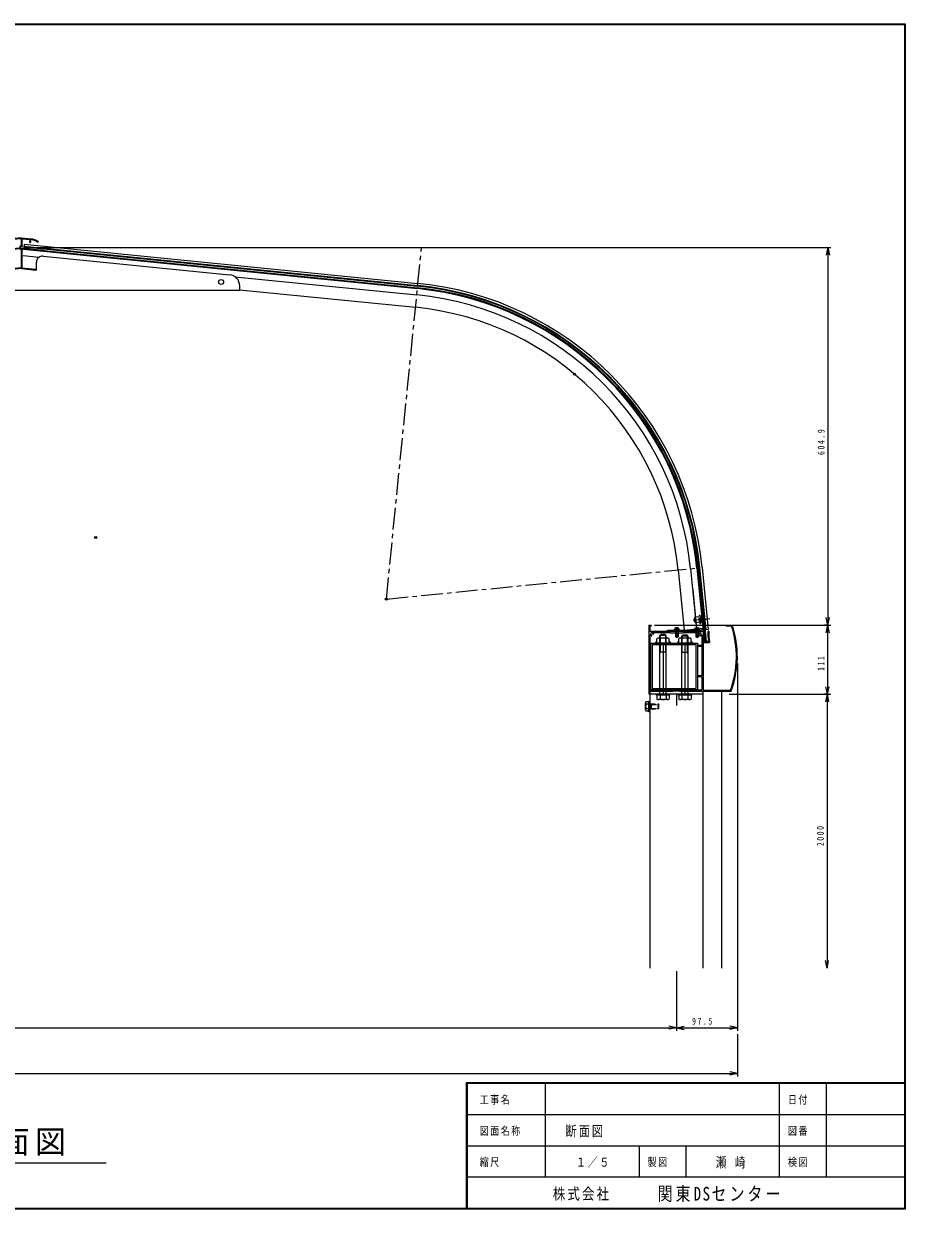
# Model space of a CAD drawing. Units: millimetres, scale not verified. Extents: x -1400 to 1400, y -950 to 950.
# Drawn here: x -13 to 1400, y -950 to 950 of the extents above; entities that cross this region are included whole.
import ezdxf

# ---------------------------------------------------------------- set-up
doc = ezdxf.new("R2010")
doc.units = ezdxf.units.MM
doc.header["$LTSCALE"] = 7
doc.header["$PDMODE"] = 32
doc.header["$PDSIZE"] = 3.5
doc.linetypes.add('CHAIN1', pattern=[8, 5, -1, 1, -1])
doc.linetypes.add('DASHED1', pattern=[1.8, 1.2, -0.6])
doc.layers.add('0-0_0', color=3, linetype='Continuous', lineweight=18)
doc.layers.add('0-1_1', color=3, linetype='Continuous', lineweight=18)
doc.styles.add('ＭＳ ゴシック', font='')
doc.styles.get('ＭＳ ゴシック').set_extended_font_data('MS Gothic')

# ---------------------------------------------------------------- blocks, each defined once
blk = doc.blocks.new('CADWIN-G0')
at = {"layer": '0-0_0'}
for p, q in [((-19.945, 590.312), (-51.743, 587.133)), ((-18.989, 589.202), (-51.624, 585.939)), ((-42.192, 600.148), (-43.726, 600.538)), ((-16.52, 606.735), (-31.446, 605.242)), ((-31.327, 604.048), (-30.849, 599.272)), ((-29.854, 599.372), (-30.849, 599.272)), ((-17.12, 605.469), (-30.332, 604.148)), ((-29.854, 599.372), (-30.332, 604.148)), ((-17.12, 605.469), (-17.12, 594.557)), ((-16.52, 606.735), (-1.595, 605.242)), ((-15.92, 605.469), (-2.709, 604.148)), ((-15.92, 605.469), (-15.92, 594.557)), ((-14.782, 590.769), (-13.068, 590.31)), ((-14.052, 589.202), (18.583, 585.939)), ((-13.068, 590.31), (18.702, 587.133)), ((-3.187, 599.372), (-2.709, 604.148)), ((-3.187, 599.372), (-2.192, 599.272)), ((-1.714, 604.048), (-2.192, 599.272)), ((9.152, 600.148), (10.685, 600.538)), ((-51.743, 587.133), (-51.624, 585.939)), ((-17.12, 587.912), (-17.12, 558.636)), ((-15.92, 587.912), (-15.92, 558.636)), ((18.702, 587.133), (18.583, 585.939)), ((-17.12, 558.636), (-39.526, 556.396)), ((-39.406, 555.202), (-39.526, 556.396)), ((-16.52, 557.49), (-39.406, 555.202)), ((-16.52, 557.49), (6.365, 555.202)), ((-15.92, 558.636), (6.485, 556.396)), ((6.365, 555.202), (6.485, 556.396))]:
    blk.add_line(p, q, dxfattribs=at)
for centre, radius, start, end in [((-28.959, 580.366), 25, 95.71, 126.20713), ((-28.959, 580.366), 23.8, 95.71, 123.78248), ((-19.995, 590.81), 0.5, 275.70999, 6.9691), ((-16.52, 591.235), 3, 108.3177, 186.96909), ((-18.939, 588.705), 0.5, 46.29271, 95.71), ((-16.52, 591.235), 3, 226.2927, 251.68229), ((-16.52, 591.235), 1.8, 59.47751, 344.99999), ((-17.62, 594.557), 0.5, 288.31769, 0), ((-15.42, 594.557), 0.5, 180, 251.68229), ((-15.301, 593.302), 0.6, 239.47751, 59.47751), ((-16.52, 591.235), 3, 59.47751, 71.6823), ((-16.52, 591.235), 3, 288.31769, 313.70729), ((-14.102, 588.705), 0.5, 84.29, 133.70729), ((-4.082, 580.366), 23.8, 56.21751, 84.29), ((-4.082, 580.366), 25, 53.79286, 84.29), ((-17.62, 587.912), 0.5, 0, 71.6823), ((-15.42, 587.912), 0.5, 108.3177, 180)]:
    blk.add_arc(centre, radius, start, end, dxfattribs=at)
blk = doc.blocks.new('CADWIN-G8')
at = {"layer": '0-0_0', "color": 7}
for p, q in [((1064.428, -18.561), (1064.373, -18.371)), ((1065.918, -18.484), (1066.061, -18.757)), ((1068.351, -18.561), (1068.406, -18.371)), ((1062.889, -20.742), (1062.957, -19.444)), ((1062.889, -20.742), (1069.889, -20.742)), ((1064.389, -20.742), (1064.389, -32.467)), ((1068.389, -28.742), (1064.389, -28.742)), ((1066.389, -33.742), (1064.389, -32.467)), ((1064.639, -20.742), (1064.639, -28.742)), ((1066.389, -33.742), (1068.389, -32.587)), ((1068.139, -20.742), (1068.139, -28.742)), ((1068.389, -20.742), (1068.389, -32.587)), ((1069.889, -20.742), (1069.821, -19.444))]:
    blk.add_line(p, q, dxfattribs=at)
at = {"layer": '0-0_0', "color": 6}
for p, q in [((1070.389, -20.742), (1062.389, -20.742)), ((1062.389, -20.742), (1062.389, -21.742)), ((1070.389, -21.742), (1062.389, -21.742)), ((1070.389, -20.742), (1070.389, -21.742))]:
    blk.add_line(p, q, dxfattribs=at)
at = {"layer": '0-0_0', "color": 7}
blk.add_lwpolyline([(1066.861, -18.484), (1066.718, -18.757), (1066.061, -18.757)], dxfattribs=at)
for centre, radius, start, end in [((1063.919, -19.494), 0.963, 108.84897, 177), ((1066.389, -27.142), 9, 72, 108), ((1065.324, -21.457), 3.031, 78.69838, 107.18114), ((1067.455, -21.457), 3.031, 72.81886, 101.30162), ((1068.859, -19.494), 0.963, 3, 71.15103), ((1063.833, -31.85), 3.158, 16.3031, 79.8514), ((1072.805, -33.408), 6.424, 133.41876, 182.97841)]:
    blk.add_arc(centre, radius, start, end, dxfattribs=at)
at = {"layer": '0-0_0', "color": 1}
blk.add_point((1066.389, -20.742), dxfattribs=at)
at = {"layer": '0-0_0', "color": 7}
blk.add_point((1066.389, -21.742), dxfattribs=at)
blk = doc.blocks.new('CADWIN-G9')
at = {"layer": '0-0_0', "color": 5, "linetype": 'DASHED1'}
for p, q in [((1070.532, -10.302), (1069.438, 0.644)), ((1072.522, -10.103), (1071.428, 0.843)), ((1073.468, 0.544), (1073.02, -0.003)), ((1074.463, -9.406), (1073.468, 0.544)), ((1062.821, -8.56), (1062.224, -2.59)), ((1069.537, -0.351), (1063.567, -0.948)), ((1070.433, -9.306), (1064.462, -9.903)), ((1073.02, -0.003), (1071.527, -0.152)), ((1073.915, -8.958), (1072.423, -9.108)), ((1073.915, -8.958), (1073.02, -0.003)), ((1074.463, -9.406), (1073.915, -8.958))]:
    blk.add_line(p, q, dxfattribs=at)
for centre, radius, start, end in [((1070.433, 0.743), 1, 5.71, 185.70999), ((1063.716, -2.441), 1.5, 95.71, 185.70999), ((1064.313, -8.411), 1.5, 185.70999, 275.70999), ((1071.527, -10.202), 1, 185.70999, 5.71)]:
    blk.add_arc(centre, radius, start, end, dxfattribs=at)
at = {"layer": '0-0_0', "color": 5}
blk.add_point((1073.965, -4.431), dxfattribs=at)
blk = doc.blocks.new('CADWIN-G10')
at = {"layer": '0-0_0'}
for p, q in [((1041.86, -31.301), (1043.36, -29.801)), ((1051.86, -31.301), (1041.86, -31.301)), ((1041.86, -124.186), (1041.86, -31.301)), ((1050.36, -29.801), (1043.36, -29.801)), ((1051.86, -31.301), (1050.36, -29.801)), ((1051.86, -124.186), (1051.86, -31.301)), ((1051.86, -57.801), (1041.86, -57.801)), ((1037.06, -126.186), (1037.06, -132.291)), ((1041.968, -126.186), (1041.968, -132.291)), ((1051.753, -126.186), (1051.753, -132.291)), ((1056.66, -126.186), (1056.66, -132.291)), ((1054.207, -133.186), (1039.514, -133.186))]:
    blk.add_line(p, q, dxfattribs=at)
at = {"layer": '0-0_0', "color": 5}
for points in [[(1041.86, -59.1), (1042.61, -57.801), (1042.61, -30.551)], [(1051.86, -59.1), (1051.11, -57.801), (1051.11, -30.551)]]:
    blk.add_lwpolyline(points, dxfattribs=at)
at = {"layer": '0-0_0'}
blk.add_lwpolyline([(1036.36, -126.186), (1036.36, -124.186), (1057.36, -124.186), (1057.36, -126.186)], close=True, dxfattribs=at)
for centre, radius, start, end in [((1039.514, -129.375), 3.811, 229.92557, 310.07441), ((1046.86, -119.365), 13.822, 249.26918, 290.73081), ((1054.207, -129.375), 3.811, 229.92557, 310.07441)]:
    blk.add_arc(centre, radius, start, end, dxfattribs=at)
blk = doc.blocks.new('CADWIN-G11')
at = {"layer": '0-0_0'}
for p, q in [((1006.86, -30.494), (1008.36, -28.994)), ((1016.86, -30.494), (1006.86, -30.494)), ((1006.86, -124.186), (1006.86, -30.494)), ((1015.36, -28.994), (1008.36, -28.994)), ((1016.86, -30.494), (1015.36, -28.994)), ((1016.86, -124.186), (1016.86, -30.494)), ((1016.86, -56.994), (1006.86, -56.994)), ((1002.06, -126.186), (1002.06, -132.291)), ((1006.968, -126.186), (1006.968, -132.291)), ((1016.753, -126.186), (1016.753, -132.291)), ((1021.66, -126.186), (1021.66, -132.291)), ((1019.207, -133.186), (1004.514, -133.186))]:
    blk.add_line(p, q, dxfattribs=at)
at = {"layer": '0-0_0', "color": 5}
for points in [[(1006.86, -58.293), (1007.61, -56.994), (1007.61, -29.744)], [(1016.86, -58.293), (1016.11, -56.994), (1016.11, -29.744)]]:
    blk.add_lwpolyline(points, dxfattribs=at)
at = {"layer": '0-0_0'}
blk.add_lwpolyline([(1001.36, -126.186), (1001.36, -124.186), (1022.36, -124.186), (1022.36, -126.186)], close=True, dxfattribs=at)
for centre, radius, start, end in [((1004.514, -129.375), 3.811, 229.92557, 310.07441), ((1011.86, -119.365), 13.822, 249.26918, 290.73081), ((1019.207, -129.375), 3.811, 229.92557, 310.07441)]:
    blk.add_arc(centre, radius, start, end, dxfattribs=at)
blk = doc.blocks.new('CADWIN-G12')
at = {"layer": '0-0_0'}
for p, q in [((1037.06, -42.686), (1037.06, -35.581)), ((1054.207, -34.686), (1039.514, -34.686)), ((1041.968, -42.686), (1041.968, -35.581)), ((1051.753, -42.686), (1051.753, -35.581)), ((1056.66, -42.686), (1056.66, -35.581)), ((1056.66, -42.686), (1037.06, -42.686))]:
    blk.add_line(p, q, dxfattribs=at)
for centre, radius, start, end in [((1039.514, -38.498), 3.811, 49.92558, 130.07442), ((1046.86, -48.508), 13.822, 69.26919, 110.73081), ((1054.207, -38.498), 3.811, 49.92558, 130.07442)]:
    blk.add_arc(centre, radius, start, end, dxfattribs=at)
blk = doc.blocks.new('CADWIN-G13')
at = {"layer": '0-0_0'}
for p, q in [((1002.06, -42.686), (1002.06, -35.581)), ((1019.207, -34.686), (1004.514, -34.686)), ((1006.968, -42.686), (1006.968, -35.581)), ((1016.753, -42.686), (1016.753, -35.581)), ((1021.66, -42.686), (1021.66, -35.581)), ((1021.66, -42.686), (1002.06, -42.686))]:
    blk.add_line(p, q, dxfattribs=at)
for centre, radius, start, end in [((1004.514, -38.498), 3.811, 49.92558, 130.07442), ((1011.86, -48.508), 13.822, 69.26919, 110.73081), ((1019.207, -38.498), 3.811, 49.92558, 130.07442)]:
    blk.add_arc(centre, radius, start, end, dxfattribs=at)
blk = doc.blocks.new('CADWIN-G14')
at = {"layer": '0-0_0', "color": 7}
for p, q in [((1031.899, -18.705), (1031.844, -18.515)), ((1033.389, -18.628), (1033.532, -18.901)), ((1035.822, -18.705), (1035.877, -18.515)), ((1030.36, -20.886), (1030.428, -19.588)), ((1030.36, -20.886), (1037.36, -20.886)), ((1031.86, -20.886), (1031.86, -32.611)), ((1035.86, -28.886), (1031.86, -28.886)), ((1033.86, -33.886), (1031.86, -32.611)), ((1032.11, -20.886), (1032.11, -28.886)), ((1033.86, -33.886), (1035.86, -32.732)), ((1035.61, -20.886), (1035.61, -28.886)), ((1035.86, -20.886), (1035.86, -32.732)), ((1037.36, -20.886), (1037.292, -19.588))]:
    blk.add_line(p, q, dxfattribs=at)
at = {"layer": '0-0_0', "color": 6}
for p, q in [((1037.86, -20.886), (1029.86, -20.886)), ((1029.86, -20.886), (1029.86, -21.886)), ((1037.86, -21.886), (1029.86, -21.886)), ((1037.86, -20.886), (1037.86, -21.886))]:
    blk.add_line(p, q, dxfattribs=at)
at = {"layer": '0-0_0', "color": 7}
blk.add_lwpolyline([(1034.332, -18.628), (1034.189, -18.901), (1033.532, -18.901)], dxfattribs=at)
for centre, radius, start, end in [((1031.39, -19.638), 0.963, 108.84897, 177), ((1033.86, -27.286), 9, 72, 108), ((1032.795, -21.601), 3.031, 78.69838, 107.18114), ((1034.926, -21.601), 3.031, 72.81886, 101.30162), ((1036.33, -19.638), 0.963, 3, 71.15103), ((1031.304, -31.995), 3.158, 16.3031, 79.8514), ((1040.276, -33.552), 6.424, 133.41876, 182.97841)]:
    blk.add_arc(centre, radius, start, end, dxfattribs=at)
at = {"layer": '0-0_0', "color": 1}
blk.add_point((1033.86, -20.886), dxfattribs=at)
at = {"layer": '0-0_0', "color": 7}
blk.add_point((1033.86, -21.886), dxfattribs=at)

msp = doc.modelspace()

# ---------------------------------------------------------------- linework, layer by layer
at = {"layer": '0-0_0'}
for p, q in [((-12.793, 589.911), (618.25, 526.813)), ((-12.09, 596.945), (-12.757, 590.278)), ((-12.545, 592.399), (618.499, 529.301)), ((-12.445, 593.393), (618.598, 530.296)), ((-12.09, 596.945), (618.954, 533.848)), ((-13.931, 578.537), (11.863, 575.958)), ((-12.936, 588.487), (618.108, 525.39)), ((18.414, 577.594), (317.21, 547.717)), ((-16.52, 557.49), (7.419, 555.097)), ((7.419, 555.097), (7.419, 567.643)), ((325.707, 544.577), (617.113, 515.439)), ((-366.46, 523.097), (333.54, 523.097)), ((332.815, 523.766), (615.123, 495.539)), ((333.419, 523.097), (333.419, 529.807)), ((1055.93, 76.622), (1065.581, -19.896)), ((1065.88, 77.617), (1075.5, -18.588)), ((1079.099, -40.199), (1067.304, 77.76)), ((1081.586, -39.951), (1069.791, 78.008)), ((1080.736, -21.396), (1070.786, 78.108)), ((1074.338, 78.463), (1084.287, -21.041)), ((1036.029, 74.632), (1045.68, -21.886)), ((1059.257, 43.349), (1065.581, -19.896)), ((1073.17, 3.831), (1075.442, -18.898)), ((1075.359, -3.99), (1074.563, 3.97)), ((988.86, -13.686), (992.86, -13.686)), ((990.86, -15.186), (992.86, -15.186)), ((1045.561, -21.886), (1075.412, -18.902)), ((1078.979, -40.199), (1075.418, -4.587)), ((1112.628, -13.686), (1122.628, -13.686)), ((1112.628, -13.686), (1112.628, -15.186)), ((1112.628, -15.186), (1121.545, -15.186)), ((1018.86, -21.886), (1072.396, -21.886)), ((1018.86, -23.386), (1018.86, -21.886)), ((1021.78, -23.386), (1075.741, -23.386)), ((1021.899, -23.386), (1075.86, -23.386)), ((1023.86, -26.386), (1023.86, -25.386)), ((1023.86, -26.386), (1043.86, -26.386)), ((1033.86, -25.886), (1033.86, -21.886)), ((1043.86, -26.386), (1043.86, -25.386)), ((1075.891, -23.386), (1077.712, -41.599)), ((1084.168, -21.041), (1079.622, -21.495)), ((1083.827, -32.399), (1083.827, -24.024)), ((1083.827, -32.399), (1084.607, -40.199)), ((1085.077, -24.024), (1085.077, -32.337)), ((1085.077, -32.337), (1086.003, -41.599)), ((1011.86, -42.686), (1011.86, -124.186)), ((1046.86, -42.686), (1046.86, -124.186)), ((1073.86, -46.686), (1067.86, -46.686)), ((1067.86, -48.186), (1067.86, -46.686)), ((1073.86, -48.186), (1067.86, -48.186)), ((1077.712, -41.599), (1086.003, -41.599)), ((1078.979, -40.199), (1081.467, -39.951)), ((1084.607, -40.199), (1078.979, -40.199)), ((1067.86, -95.186), (1067.86, -96.686)), ((1073.86, -95.186), (1067.86, -95.186)), ((1073.86, -96.686), (1067.86, -96.686)), ((990.86, -124.186), (1075.86, -124.186)), ((990.98, -563.529), (990.98, -119.686)), ((1038.86, -119.686), (1027.86, -119.686)), ((1033.36, -124.186), (1033.36, -142.835)), ((1038.86, -119.686), (1110.86, -119.686)), ((1038.86, -119.686), (1110.86, -119.686)), ((1119.742, -118.386), (1075.86, -118.386)), ((1075.98, -563.529), (1075.98, -119.686)), ((1078.36, -118.386), (1078.36, -119.686)), ((1103.36, -119.686), (1103.36, -118.386)), ((1105.98, -563.529), (1105.98, -119.686)), ((983.76, -149.81), (983.76, -138.563)), ((989.26, -136.686), (984.453, -136.686)), ((989.26, -140.439), (984.453, -140.439)), ((989.26, -147.933), (984.453, -147.933)), ((989.26, -151.686), (984.453, -151.686)), ((-185.396, -875.581), (119.314, -875.581))]:
    msp.add_line(p, q, dxfattribs=at)
at = {"layer": '0-0_0', "color": 7}
for p, q in [((-11.52, 591.235), (1280.742, 591.235)), ((1275.742, 591.235), (1273.143, 579.008)), ((1275.742, 591.235), (1275.742, -13.686)), ((1275.742, 591.235), (1278.34, 579.008)), ((997.98, -13.686), (1280.742, -13.686)), ((1275.742, -13.686), (1270.434, -13.686)), ((1275.434, -13.686), (1272.835, -25.913)), ((1275.742, -13.686), (1273.143, -1.459)), ((1275.434, -13.686), (1275.434, -124.686)), ((1275.434, -13.686), (1278.033, -25.913)), ((1275.742, -13.686), (1278.34, -1.459)), ((1130.98, -75.369), (1130.98, -664.129)), ((1275.434, -124.686), (1272.835, -112.459)), ((1275.434, -124.686), (1278.033, -112.459)), ((1117.495, -124.686), (1280.434, -124.686)), ((1275.434, -124.686), (1269.577, -124.686)), ((1274.577, -124.686), (1271.978, -136.913)), ((1274.577, -124.686), (1274.577, -563.529)), ((1274.577, -124.686), (1277.176, -136.913)), ((1033.48, -568.529), (1033.48, -663.98)), ((1033.48, -568.529), (1033.48, -664.129)), ((1274.577, -563.529), (1271.978, -551.302)), ((1274.577, -563.529), (1277.176, -551.302)), ((-1066.52, -658.98), (1033.48, -658.98)), ((1033.48, -658.98), (1021.253, -656.381)), ((1033.48, -658.98), (1021.253, -661.579)), ((1033.48, -659.129), (1045.706, -656.53)), ((1033.48, -659.129), (1130.98, -659.129)), ((1033.48, -659.129), (1045.706, -661.728)), ((1130.98, -659.129), (1118.753, -656.53)), ((1130.98, -659.129), (1118.753, -661.728)), ((1130.98, -669.129), (1130.98, -737.404)), ((-1164.02, -732.404), (1130.98, -732.404)), ((1130.98, -732.404), (1118.753, -729.805)), ((1130.98, -732.404), (1118.753, -735.003)), ((697, -948.5), (697, -747)), ((697, -747), (1398.5, -747)), ((698.5, -948.5), (698.5, -748.5)), ((1398.5, -748.5), (698.5, -748.5)), ((823.5, -898.5), (823.5, -748.5)), ((1198.5, -898.5), (1198.5, -748.5)), ((1273.5, -898.5), (1273.5, -748.5)), ((1398.5, -798.5), (698.5, -798.5)), ((698.5, -848.5), (1398.5, -848.5)), ((973.5, -848.5), (973.5, -898.5)), ((1048.5, -848.5), (1048.5, -898.5)), ((1398.5, -898.5), (698.5, -898.5))]:
    msp.add_line(p, q, dxfattribs=at)
at = {"layer": '0-0_0', "color": 2, "linetype": 'CHAIN1'}
for p, q in [((568.361, 27.87), (624.528, 589.599)), ((568.361, 27.87), (1065.88, 77.617)), ((1059.931, -5.834), (1086.692, -3.158))]:
    msp.add_line(p, q, dxfattribs=at)
at = {"layer": '0-0_0', "color": 5, "linetype": 'DASHED1'}
for q in [(1072.503, -4.42), (1072.622, -5.008)]:
    msp.add_line((1072.857, -4.655), q, dxfattribs=at)
at = {"layer": '0-0_0', "color": 6}
for p, q in [((991.86, -42.686), (1066.86, -42.686)), ((991.86, -42.686), (991.86, -117.686)), ((994.16, -44.986), (994.16, -115.386)), ((994.16, -115.386), (1064.56, -115.386))]:
    msp.add_line(p, q, dxfattribs=at)
at = {"layer": '0-0_0', "color": 2, "linetype": 'DASHED1'}
for p, q in [((990.86, -140.186), (1004.06, -140.186)), ((990.86, -148.186), (1004.06, -148.186)), ((993.01, -148.186), (993.01, -140.186)), ((1004.06, -148.186), (1004.06, -140.186)), ((1004.06, -140.186), (1005.26, -141.386)), ((1004.06, -148.186), (1005.26, -146.986)), ((1005.26, -146.986), (1005.26, -141.386))]:
    msp.add_line(p, q, dxfattribs=at)
at = {"layer": '0-0_0', "color": 7}
for points in [[(1400, 950), (1400, -950), (-1400, -950), (-1400, 950)], [(-1398.5, -948.5), (-1398.5, 948.5), (1398.5, 948.5), (1398.5, -948.5)]]:
    msp.add_lwpolyline(points, close=True, dxfattribs=at)
at = {"layer": '0-0_0', "color": 6}
for points in [[(1066.86, -42.686), (1066.86, -117.686), (991.86, -117.686)], [(994.16, -44.986), (1064.56, -44.986), (1064.56, -115.386)]]:
    msp.add_lwpolyline(points, dxfattribs=at)
at = {"layer": '0-0_0'}
msp.add_lwpolyline([(989.26, -135.686), (990.86, -135.686), (990.86, -152.686), (989.26, -152.686)], close=True, dxfattribs=at)
at = {"layer": '0-0_0', "color": 2, "linetype": 'DASHED1'}
for points in [[(991.928, -140.186), (993.01, -140.811), (1004.685, -140.811)], [(991.928, -148.186), (993.01, -147.561), (1004.685, -147.561)]]:
    msp.add_lwpolyline(points, dxfattribs=at)
at = {"layer": '0-0_0'}
msp.add_circle((303.419, 536.097), 4, dxfattribs=at)
for centre, radius, start, end in [((17.419, 567.643), 10, 84.29, 180), ((315.419, 529.807), 18, 0, 84.29), ((568.361, 27.87), 508.5, 5.71, 84.29), ((568.361, 27.87), 490, 5.71, 84.29), ((568.361, 27.87), 500, 5.71, 84.29), ((568.361, 27.87), 501.431, 5.71, 84.29), ((568.361, 27.87), 503.931, 5.71, 84.29), ((568.361, 27.87), 504.931, 5.71, 84.29), ((568.361, 27.87), 470, 5.71, 84.29), ((1073.866, 3.901), 0.7, 5.71, 185.70999), ((1072.396, -18.886), 3, 269.99999, 5.71), ((971.848, -64.186), 157.512, 339.87315, 18.12471), ((971.848, -64.186), 159.012, 339.57205, 18.51694), ((1084.452, -24.024), 0.625, 0, 180), ((1002.06, -42.686), 2.385, 90, 180), ((1021.66, -42.686), 2.385, 0, 90), ((1037.06, -42.686), 2.385, 90, 180), ((1056.66, -42.686), 2.385, 0, 90), ((994.24, -144.186), 10.48, 159.04986, 200.95013), ((986.648, -138.563), 2.887, 139.4686, 220.53139), ((986.648, -149.81), 2.887, 139.4686, 220.53139)]:
    msp.add_arc(centre, radius, start, end, dxfattribs=at)
for p in [(869.93, 388.365), (568.361, 27.87), (1033.86, -25.886), (1033.36, -117.686)]:
    msp.add_point(p, dxfattribs=at)
at = {"layer": '0-0_0', "color": 5}
msp.add_point((102.518, 126.613), dxfattribs=at)
at = {"layer": '0-1_1'}
for p, q in [((988.86, -13.686), (988.86, -123.686)), ((990.86, -15.186), (990.86, -23.386)), ((992.86, -13.686), (992.86, -15.186)), ((1075.86, -18.386), (1075.86, -118.386)), ((990.86, -23.386), (1029.36, -23.386)), ((990.86, -29.545), (990.86, -117.686)), ((995.019, -25.386), (1023.86, -25.386)), ((1038.36, -23.386), (1075.86, -23.386)), ((1043.86, -25.386), (1069.702, -25.386)), ((1073.86, -29.545), (1073.86, -46.686)), ((1073.86, -43.186), (1073.86, -95.186)), ((1073.86, -96.686), (1073.86, -117.686)), ((988.86, -123.686), (990.36, -123.686)), ((990.36, -119.686), (990.36, -123.686)), ((990.36, -119.686), (1027.86, -119.686)), ((990.86, -117.686), (1073.86, -117.686)), ((1022.36, -117.686), (1044.36, -117.686)), ((1038.86, -119.686), (1120.86, -119.686))]:
    msp.add_line(p, q, dxfattribs=at)
for centre, radius, start, end in [((993.36, -27.886), 3, 213.5573, 270.52248), ((993.36, -27.886), 1.8, 0, 270.69664), ((993.382, -30.286), 0.6, 267.90961, 92.09039), ((993.36, -27.886), 3, 0, 56.44269), ((995.76, -27.908), 0.6, 177.90961, 2.09039), ((1071.36, -27.886), 3, 123.55731, 180), ((1068.961, -27.908), 0.6, 177.90961, 2.09039), ((1071.36, -27.886), 1.8, 269.30335, 180), ((1071.338, -30.286), 0.6, 87.90962, 272.09038), ((1071.36, -27.886), 3, 269.47751, 326.44268)]:
    msp.add_arc(centre, radius, start, end, dxfattribs=at)

# ---------------------------------------------------------------- block references
at = {"layer": '0-0_0'}
for name in ['CADWIN-G0', 'CADWIN-G9', 'CADWIN-G14', 'CADWIN-G8', 'CADWIN-G11', 'CADWIN-G13', 'CADWIN-G10', 'CADWIN-G12']:
    msp.add_blockref(name, (0, 0), dxfattribs=at)

# ---------------------------------------------------------------- texts
at = {"layer": '0-0_0', "color": 7, "char_height": 11, "attachment_point": 7, "rotation": 90, "style": 'ＭＳ ゴシック'}
for s, insert in [('\\T1.39;\\W0.7;604.9', (1270.742, 258.774)), ('\\T1.38;\\W0.7;111', (1270.434, -87.186)), ('\\T1.39;\\W0.7;2000', (1269.577, -368.108))]:
    msp.add_mtext(s, dxfattribs=dict(at, insert=insert))
at = {"layer": '0-0_0', "color": 7, "attachment_point": 7, "style": 'ＭＳ ゴシック'}
for s, insert, char_height in [('\\T1.39;\\W0.7;97.5', (1058.23, -654.129), 11), ('\\T1.17;\\W0.8;工事名', (718, -782.25), 12.83), ('\\T1.17;\\W0.8;日付', (1212, -782.25), 12.83), ('\\T1.17;\\W0.8;図面名称', (718, -832.25), 12.83), ('\\T1.17;\\W0.8;断面図', (855.5, -834.75), 16.5), ('\\T1.17;\\W0.8;図番', (1212, -832.25), 12.83), ('\\T1.17;断面図', (-111.972, -864.567), 36.66), ('\\T1.17;\\W0.8;縮尺', (718, -882.25), 12.83), ('\\T1.17;\\W0.8;\u3000１／５', (853.5, -883.5), 14.66), ('\\T1.17;\\W0.8;製図', (987, -882.25), 12.83), ('\\T1.21;\\W0.75;瀬\\~崎', (1096.258, -884.75), 16.5), ('\\T1.17;\\W0.8;検図', (1212, -882.25), 12.83), ('\\T1.2;\\W0.8;関東DSセンター', (1003.124, -938.503), 21.99), ('\\T1.17;\\W0.8;株式会社', (835.063, -936.39), 18.33)]:
    msp.add_mtext(s, dxfattribs=dict(at, insert=insert, char_height=char_height))

doc.saveas('drawing.dxf')
